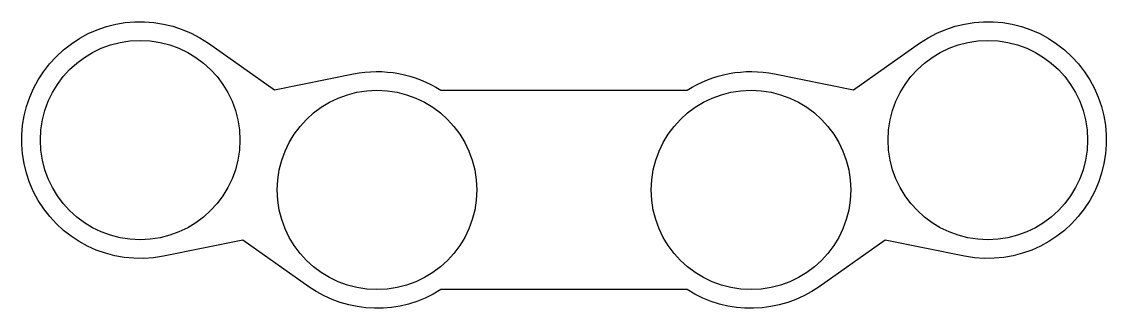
# Model space of a CAD drawing. Header units: millimetres. Extents: x -43.5 to 43.5, y -9.5 to 13.5.
import ezdxf

# ---------------------------------------------------------------- set-up
doc = ezdxf.new("R2010")
doc.units = ezdxf.units.MM
doc.layers.get('0').update_dxf_attribs({"linetype": 'CONTINUOUS'})

msp = doc.modelspace()

# ---------------------------------------------------------------- linework, layer by layer
for points in [[(28.528, 11.765, -1.51902), (32.123, -5.313), (25.77, -4.032), (20.472, -7.765, -0.304825), (9.877, -8), (-9.877, -8, -0.304825), (-20.472, -7.765), (-25.77, -4.032), (-32.123, -5.313, -1.51902), (-28.528, 11.765), (-23.23, 8.032), (-16.877, 9.313, -0.194529), (-9.877, 8), (9.877, 8, -0.194529), (16.877, 9.313), (23.23, 8.032)], [(-32.123, -5.313, -1.51902), (-28.528, 11.765), (-23.23, 8.032), (-16.877, 9.313, -0.194529), (-9.877, 8), (9.877, 8, -0.194529), (16.877, 9.313), (23.23, 8.032), (28.528, 11.765, -1.51902), (32.123, -5.313), (25.77, -4.032), (20.472, -7.765, -0.304825), (9.877, -8), (-9.877, -8, -0.304825), (-20.472, -7.765), (-25.77, -4.032)]]:
    msp.add_lwpolyline(points, format="xyb", close=True)
for centre in [(-34, 4), (34, 4), (-15, 0), (15, 0)]:
    msp.add_circle(centre, 8)

doc.saveas('drawing.dxf')
